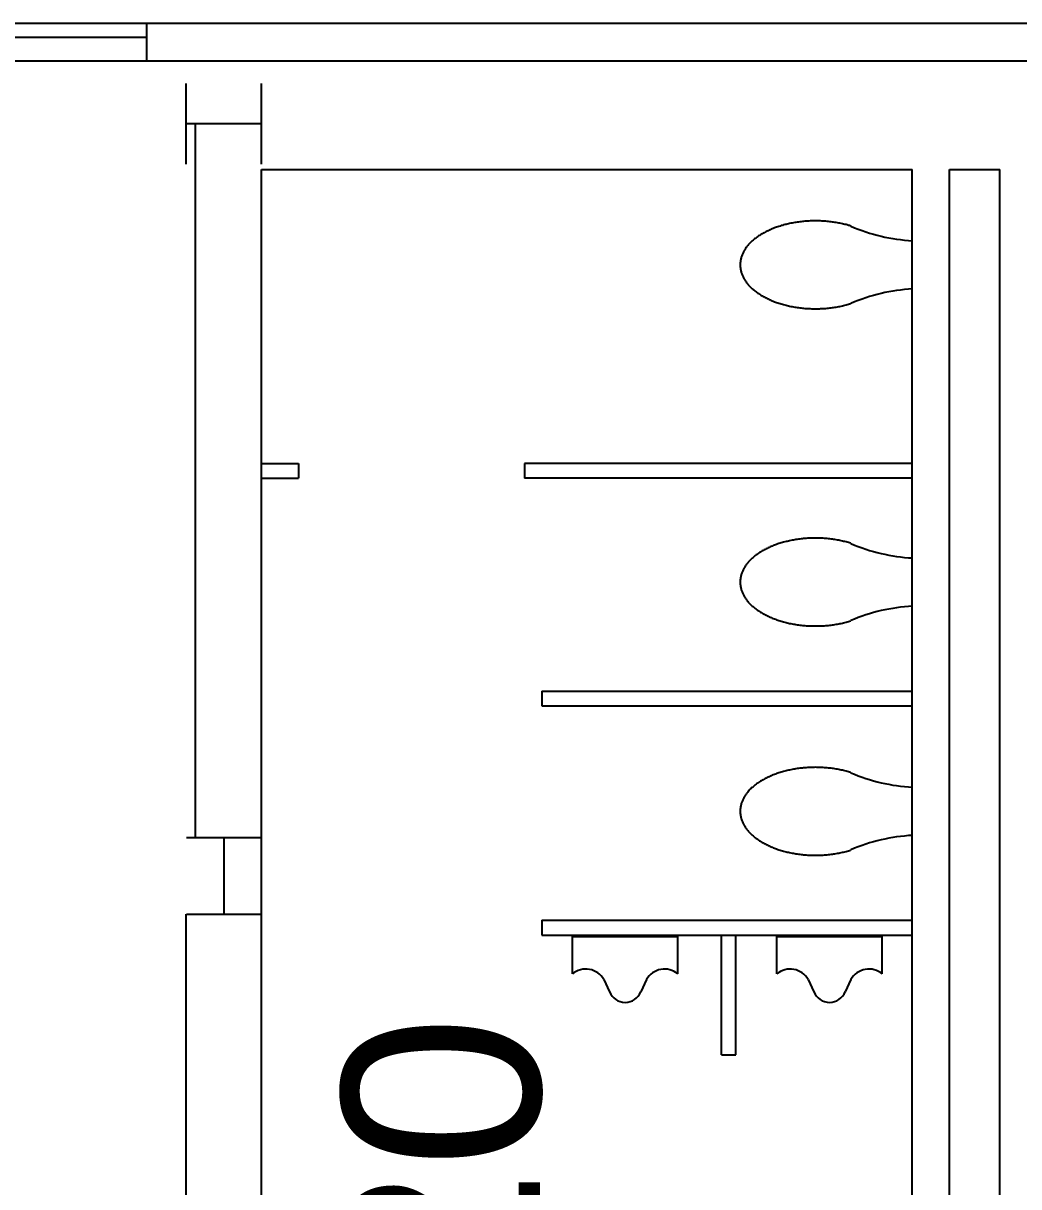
# Model space of a CAD drawing. Header units: inches. Extents: x -993 to 4309, y -3 to 2487.
# Drawn here: x 2327.3 to 2485.7, y 2302 to 2487.1 of the extents above; entities that cross this region are included whole.
import ezdxf

# ---------------------------------------------------------------- set-up
doc = ezdxf.new("R2010")
doc.units = ezdxf.units.IN
doc.header["$LTSCALE"] = 96
doc.header["$MEASUREMENT"] = 0
for name, color, linetype in [('A-GLAZ', 3, 'CONTINUOUS'), ('A-PFLR-TEXT', 3, 'CONTINUOUS'), ('A-WALL', 5, 'CONTINUOUS'), ('A-WALL-JAMB', 6, 'CONTINUOUS'), ('P-SANR-EQPM', 5, 'CONTINUOUS'), ('S-COLS', 6, 'CONTINUOUS')]:
    doc.layers.add(name, color=color, linetype=linetype)
doc.styles.get("Standard").update_dxf_attribs({"font": 'arial.ttf'})

msp = doc.modelspace()

# ---------------------------------------------------------------- linework, layer by layer
at = {"layer": 'A-GLAZ'}
msp.add_line((1626.51, 2484.91), (2346.99, 2484.91), dxfattribs=at)
at = {"layer": 'A-WALL'}
for p, q in [((-538.82, 2487.14), (2615.21, 2487.14)), ((-538.82, 2481.14), (2609.21, 2481.14)), ((2354.69, 2357.55), (2354.69, 2471.14)), ((2365.21, 2092.4), (2365.21, 2463.85)), ((2365.21, 2463.85), (2468.77, 2463.85)), ((2468.77, 2256.67), (2468.77, 2463.85)), ((2474.71, 2212.14), (2474.71, 2463.85)), ((2474.71, 2463.85), (2482.71, 2463.85)), ((2482.71, 2212.14), (2482.71, 2463.85)), ((2353.21, 2235.7), (2353.21, 2345.35))]:
    msp.add_line(p, q, dxfattribs=at)
at = {"layer": 'A-WALL-JAMB'}
msp.add_line((2346.99, 2481.14), (2346.99, 2487.14), dxfattribs=at)
at = {"layer": 'P-SANR-EQPM'}
for p, q in [((2448.87, 2455.18), (2448.68, 2455.14)), ((2449.07, 2455.23), (2448.87, 2455.18)), ((2449.26, 2455.27), (2449.07, 2455.23)), ((2449.46, 2455.31), (2449.26, 2455.27)), ((2449.66, 2455.35), (2449.46, 2455.31)), ((2449.86, 2455.39), (2449.66, 2455.35)), ((2450.06, 2455.42), (2449.86, 2455.39)), ((2450.26, 2455.45), (2450.06, 2455.42)), ((2450.46, 2455.49), (2450.26, 2455.45)), ((2450.66, 2455.51), (2450.46, 2455.49)), ((2450.87, 2455.54), (2450.66, 2455.51)), ((2451.07, 2455.56), (2450.87, 2455.54)), ((2451.28, 2455.59), (2451.07, 2455.56)), ((2451.48, 2455.61), (2451.28, 2455.59)), ((2451.69, 2455.62), (2451.48, 2455.61)), ((2451.9, 2455.64), (2451.69, 2455.62)), ((2452.11, 2455.65), (2451.9, 2455.64)), ((2452.31, 2455.67), (2452.11, 2455.65)), ((2452.52, 2455.68), (2452.31, 2455.67)), ((2452.73, 2455.68), (2452.52, 2455.68)), ((2452.94, 2455.69), (2452.73, 2455.68)), ((2453.15, 2455.69), (2452.94, 2455.69)), ((2453.36, 2455.69), (2453.15, 2455.69)), ((2453.57, 2455.69), (2453.36, 2455.69)), ((2453.78, 2455.69), (2453.57, 2455.69)), ((2453.99, 2455.68), (2453.78, 2455.69)), ((2454.19, 2455.68), (2453.99, 2455.68)), ((2454.4, 2455.67), (2454.19, 2455.68)), ((2454.61, 2455.65), (2454.4, 2455.67)), ((2454.82, 2455.64), (2454.61, 2455.65)), ((2455.03, 2455.62), (2454.82, 2455.64)), ((2455.23, 2455.61), (2455.03, 2455.62)), ((2455.44, 2455.59), (2455.23, 2455.61)), ((2455.64, 2455.56), (2455.44, 2455.59)), ((2455.85, 2455.54), (2455.64, 2455.56)), ((2456.05, 2455.51), (2455.85, 2455.54)), ((2456.26, 2455.49), (2456.05, 2455.51)), ((2456.46, 2455.45), (2456.26, 2455.49)), ((2456.66, 2455.42), (2456.46, 2455.45)), ((2456.86, 2455.39), (2456.66, 2455.42)), ((2457.06, 2455.35), (2456.86, 2455.39)), ((2457.26, 2455.31), (2457.06, 2455.35)), ((2457.46, 2455.27), (2457.26, 2455.31)), ((2457.65, 2455.23), (2457.46, 2455.27)), ((2457.85, 2455.18), (2457.65, 2455.23)), ((2458.04, 2455.14), (2457.85, 2455.18)), ((2444.46, 2453.38), (2444.32, 2453.29)), ((2444.6, 2453.47), (2444.46, 2453.38)), ((2444.74, 2453.56), (2444.6, 2453.47)), ((2444.89, 2453.64), (2444.74, 2453.56)), ((2445.04, 2453.73), (2444.89, 2453.64)), ((2445.19, 2453.81), (2445.04, 2453.73)), ((2445.34, 2453.9), (2445.19, 2453.81)), ((2445.5, 2453.98), (2445.34, 2453.9)), ((2445.66, 2454.06), (2445.5, 2453.98)), ((2445.82, 2454.13), (2445.66, 2454.06)), ((2445.98, 2454.21), (2445.82, 2454.13)), ((2446.15, 2454.28), (2445.98, 2454.21)), ((2446.32, 2454.36), (2446.15, 2454.28)), ((2446.49, 2454.43), (2446.32, 2454.36)), ((2446.66, 2454.5), (2446.49, 2454.43)), ((2446.83, 2454.56), (2446.66, 2454.5)), ((2447.01, 2454.63), (2446.83, 2454.56)), ((2447.19, 2454.69), (2447.01, 2454.63)), ((2447.37, 2454.76), (2447.19, 2454.69)), ((2447.55, 2454.82), (2447.37, 2454.76)), ((2447.73, 2454.87), (2447.55, 2454.82)), ((2447.92, 2454.93), (2447.73, 2454.87)), ((2448.11, 2454.98), (2447.92, 2454.93)), ((2448.3, 2455.04), (2448.11, 2454.98)), ((2448.49, 2455.09), (2448.3, 2455.04)), ((2448.68, 2455.14), (2448.49, 2455.09)), ((2458.23, 2455.09), (2458.04, 2455.14)), ((2458.42, 2455.04), (2458.23, 2455.09)), ((2458.61, 2454.98), (2458.42, 2455.04)), ((2458.8, 2454.93), (2458.61, 2454.98)), ((2458.98, 2454.87), (2458.8, 2454.93)), ((2458.99, 2454.87), (2458.98, 2454.87)), ((2442.41, 2451.54), (2442.33, 2451.43)), ((2442.5, 2451.65), (2442.41, 2451.54)), ((2442.59, 2451.76), (2442.5, 2451.65)), ((2442.68, 2451.87), (2442.59, 2451.76)), ((2442.78, 2451.98), (2442.68, 2451.87)), ((2442.88, 2452.09), (2442.78, 2451.98)), ((2442.98, 2452.2), (2442.88, 2452.09)), ((2443.09, 2452.3), (2442.98, 2452.2)), ((2443.2, 2452.4), (2443.09, 2452.3)), ((2443.31, 2452.51), (2443.2, 2452.4)), ((2443.43, 2452.61), (2443.31, 2452.51)), ((2443.55, 2452.71), (2443.43, 2452.61)), ((2443.67, 2452.81), (2443.55, 2452.71)), ((2443.79, 2452.91), (2443.67, 2452.81)), ((2443.92, 2453), (2443.79, 2452.91)), ((2444.05, 2453.1), (2443.92, 2453)), ((2444.18, 2453.19), (2444.05, 2453.1)), ((2444.32, 2453.29), (2444.18, 2453.19)), ((2441.5, 2449.67), (2441.47, 2449.55)), ((2441.53, 2449.79), (2441.5, 2449.67)), ((2441.56, 2449.91), (2441.53, 2449.79)), ((2441.6, 2450.03), (2441.56, 2449.91)), ((2441.64, 2450.15), (2441.6, 2450.03)), ((2441.69, 2450.27), (2441.64, 2450.15)), ((2441.73, 2450.39), (2441.69, 2450.27)), ((2441.79, 2450.51), (2441.73, 2450.39)), ((2441.84, 2450.63), (2441.79, 2450.51)), ((2441.9, 2450.74), (2441.84, 2450.63)), ((2441.97, 2450.86), (2441.9, 2450.74)), ((2442.03, 2450.98), (2441.97, 2450.86)), ((2442.1, 2451.09), (2442.03, 2450.98)), ((2442.17, 2451.2), (2442.1, 2451.09)), ((2442.25, 2451.32), (2442.17, 2451.2)), ((2442.33, 2451.43), (2442.25, 2451.32)), ((2441.39, 2448.94), (2441.38, 2448.82)), ((2441.38, 2448.82), (2441.38, 2448.7)), ((2441.38, 2448.7), (2441.38, 2448.58)), ((2441.38, 2448.58), (2441.39, 2448.45)), ((2441.4, 2449.06), (2441.39, 2448.94)), ((2441.39, 2448.45), (2441.4, 2448.33)), ((2441.41, 2449.19), (2441.4, 2449.06)), ((2441.4, 2448.33), (2441.41, 2448.21)), ((2441.42, 2449.31), (2441.41, 2449.19)), ((2441.41, 2448.21), (2441.42, 2448.09)), ((2441.44, 2449.43), (2441.42, 2449.31)), ((2441.42, 2448.09), (2441.44, 2447.97)), ((2441.47, 2449.55), (2441.44, 2449.43)), ((2441.44, 2447.97), (2441.47, 2447.85)), ((2441.47, 2447.85), (2441.5, 2447.72)), ((2441.5, 2447.72), (2441.53, 2447.6)), ((2441.53, 2447.6), (2441.56, 2447.48)), ((2441.56, 2447.48), (2441.6, 2447.36)), ((2441.6, 2447.36), (2441.64, 2447.24)), ((2441.64, 2447.24), (2441.69, 2447.12)), ((2441.69, 2447.12), (2441.73, 2447.01)), ((2441.73, 2447.01), (2441.79, 2446.89)), ((2441.79, 2446.89), (2441.84, 2446.77)), ((2441.84, 2446.77), (2441.9, 2446.65)), ((2441.9, 2446.65), (2441.97, 2446.54)), ((2441.97, 2446.54), (2442.03, 2446.42)), ((2442.03, 2446.42), (2442.1, 2446.31)), ((2442.1, 2446.31), (2442.17, 2446.19)), ((2442.17, 2446.19), (2442.25, 2446.08)), ((2442.25, 2446.08), (2442.33, 2445.97)), ((2442.33, 2445.97), (2442.41, 2445.85)), ((2442.41, 2445.85), (2442.5, 2445.74)), ((2442.5, 2445.74), (2442.59, 2445.63)), ((2442.59, 2445.63), (2442.68, 2445.52)), ((2442.68, 2445.52), (2442.78, 2445.41)), ((2442.78, 2445.41), (2442.88, 2445.31)), ((2442.88, 2445.31), (2442.98, 2445.2)), ((2442.98, 2445.2), (2443.09, 2445.1)), ((2443.09, 2445.1), (2443.2, 2444.99)), ((2443.2, 2444.99), (2443.31, 2444.89)), ((2443.31, 2444.89), (2443.43, 2444.79)), ((2443.43, 2444.79), (2443.55, 2444.69)), ((2443.55, 2444.69), (2443.67, 2444.59)), ((2443.67, 2444.59), (2443.79, 2444.49)), ((2443.79, 2444.49), (2443.92, 2444.39)), ((2443.92, 2444.39), (2444.05, 2444.3)), ((2444.05, 2444.3), (2444.18, 2444.2)), ((2444.18, 2444.2), (2444.32, 2444.11)), ((2444.32, 2444.11), (2444.46, 2444.02)), ((2444.46, 2444.02), (2444.6, 2443.93)), ((2444.6, 2443.93), (2444.74, 2443.84)), ((2444.74, 2443.84), (2444.89, 2443.75)), ((2444.89, 2443.75), (2445.04, 2443.67)), ((2445.04, 2443.67), (2445.19, 2443.58)), ((2445.19, 2443.58), (2445.34, 2443.5)), ((2445.34, 2443.5), (2445.5, 2443.42)), ((2445.5, 2443.42), (2445.66, 2443.34)), ((2445.66, 2443.34), (2445.82, 2443.26)), ((2445.82, 2443.26), (2445.98, 2443.19)), ((2445.98, 2443.19), (2446.15, 2443.11)), ((2446.15, 2443.11), (2446.32, 2443.04)), ((2446.32, 2443.04), (2446.49, 2442.97)), ((2446.49, 2442.97), (2446.66, 2442.9)), ((2446.66, 2442.9), (2446.83, 2442.83)), ((2446.83, 2442.83), (2447.01, 2442.77)), ((2447.01, 2442.77), (2447.19, 2442.7)), ((2447.19, 2442.7), (2447.37, 2442.64)), ((2447.37, 2442.64), (2447.55, 2442.58)), ((2447.55, 2442.58), (2447.73, 2442.52)), ((2447.73, 2442.52), (2447.92, 2442.47)), ((2447.92, 2442.47), (2448.11, 2442.41)), ((2448.11, 2442.41), (2448.3, 2442.36)), ((2448.3, 2442.36), (2448.49, 2442.31)), ((2448.49, 2442.31), (2448.68, 2442.26)), ((2448.68, 2442.26), (2448.87, 2442.21)), ((2448.87, 2442.21), (2449.07, 2442.17)), ((2457.65, 2442.17), (2457.85, 2442.21)), ((2457.85, 2442.21), (2458.04, 2442.26)), ((2458.04, 2442.26), (2458.23, 2442.31)), ((2458.23, 2442.31), (2458.42, 2442.36)), ((2458.42, 2442.36), (2458.61, 2442.41)), ((2458.61, 2442.41), (2458.8, 2442.47)), ((2458.8, 2442.47), (2458.98, 2442.52)), ((2449.07, 2442.17), (2449.26, 2442.13)), ((2449.26, 2442.13), (2449.46, 2442.08)), ((2449.46, 2442.08), (2449.66, 2442.05)), ((2449.66, 2442.05), (2449.86, 2442.01)), ((2449.86, 2442.01), (2450.06, 2441.97)), ((2450.06, 2441.97), (2450.26, 2441.94)), ((2450.26, 2441.94), (2450.46, 2441.91)), ((2450.46, 2441.91), (2450.66, 2441.88)), ((2450.66, 2441.88), (2450.87, 2441.86)), ((2450.87, 2441.86), (2451.07, 2441.83)), ((2451.07, 2441.83), (2451.28, 2441.81)), ((2451.28, 2441.81), (2451.48, 2441.79)), ((2451.48, 2441.79), (2451.69, 2441.77)), ((2451.69, 2441.77), (2451.9, 2441.76)), ((2451.9, 2441.76), (2452.11, 2441.74)), ((2452.11, 2441.74), (2452.31, 2441.73)), ((2452.31, 2441.73), (2452.52, 2441.72)), ((2452.52, 2441.72), (2452.73, 2441.71)), ((2452.73, 2441.71), (2452.94, 2441.71)), ((2452.94, 2441.71), (2453.15, 2441.7)), ((2453.15, 2441.7), (2453.36, 2441.7)), ((2453.36, 2441.7), (2453.57, 2441.7)), ((2453.57, 2441.7), (2453.78, 2441.71)), ((2453.78, 2441.71), (2453.99, 2441.71)), ((2453.99, 2441.71), (2454.19, 2441.72)), ((2454.19, 2441.72), (2454.4, 2441.73)), ((2454.4, 2441.73), (2454.61, 2441.74)), ((2454.61, 2441.74), (2454.82, 2441.76)), ((2454.82, 2441.76), (2455.03, 2441.77)), ((2455.03, 2441.77), (2455.23, 2441.79)), ((2455.23, 2441.79), (2455.44, 2441.81)), ((2455.44, 2441.81), (2455.64, 2441.83)), ((2455.64, 2441.83), (2455.85, 2441.86)), ((2455.85, 2441.86), (2456.05, 2441.88)), ((2456.05, 2441.88), (2456.26, 2441.91)), ((2456.26, 2441.91), (2456.46, 2441.94)), ((2456.46, 2441.94), (2456.66, 2441.97)), ((2456.66, 2441.97), (2456.86, 2442.01)), ((2456.86, 2442.01), (2457.06, 2442.05)), ((2457.06, 2442.05), (2457.26, 2442.08)), ((2457.26, 2442.08), (2457.46, 2442.13)), ((2457.46, 2442.13), (2457.65, 2442.17)), ((2365.21, 2417.07), (2371.08, 2417.07)), ((2371.08, 2417.07), (2371.08, 2414.72)), ((2407.08, 2417.07), (2407.08, 2414.72)), ((2468.77, 2417.07), (2407.08, 2417.07)), ((2365.21, 2414.72), (2371.08, 2414.72)), ((2468.77, 2414.72), (2407.08, 2414.72)), ((2452.31, 2405.18), (2452.11, 2405.17)), ((2452.52, 2405.19), (2452.31, 2405.18)), ((2452.73, 2405.19), (2452.52, 2405.19)), ((2452.94, 2405.2), (2452.73, 2405.19)), ((2453.15, 2405.2), (2452.94, 2405.2)), ((2453.36, 2405.2), (2453.15, 2405.2)), ((2453.57, 2405.2), (2453.36, 2405.2)), ((2453.78, 2405.2), (2453.57, 2405.2)), ((2453.99, 2405.19), (2453.78, 2405.2)), ((2454.19, 2405.19), (2453.99, 2405.19)), ((2454.4, 2405.18), (2454.19, 2405.19)), ((2454.61, 2405.17), (2454.4, 2405.18)), ((2445.19, 2403.33), (2445.04, 2403.24)), ((2445.34, 2403.41), (2445.19, 2403.33)), ((2445.5, 2403.49), (2445.34, 2403.41)), ((2445.66, 2403.57), (2445.5, 2403.49)), ((2445.82, 2403.65), (2445.66, 2403.57)), ((2445.98, 2403.72), (2445.82, 2403.65)), ((2446.15, 2403.8), (2445.98, 2403.72)), ((2446.32, 2403.87), (2446.15, 2403.8)), ((2446.49, 2403.94), (2446.32, 2403.87)), ((2446.66, 2404.01), (2446.49, 2403.94)), ((2446.83, 2404.08), (2446.66, 2404.01)), ((2447.01, 2404.14), (2446.83, 2404.08)), ((2447.19, 2404.21), (2447.01, 2404.14)), ((2447.37, 2404.27), (2447.19, 2404.21)), ((2447.55, 2404.33), (2447.37, 2404.27)), ((2447.73, 2404.39), (2447.55, 2404.33)), ((2447.92, 2404.44), (2447.73, 2404.39)), ((2448.11, 2404.5), (2447.92, 2404.44)), ((2448.3, 2404.55), (2448.11, 2404.5)), ((2448.49, 2404.6), (2448.3, 2404.55)), ((2448.68, 2404.65), (2448.49, 2404.6)), ((2448.87, 2404.69), (2448.68, 2404.65)), ((2449.07, 2404.74), (2448.87, 2404.69)), ((2449.26, 2404.78), (2449.07, 2404.74)), ((2449.46, 2404.82), (2449.26, 2404.78)), ((2449.66, 2404.86), (2449.46, 2404.82)), ((2449.86, 2404.9), (2449.66, 2404.86)), ((2450.06, 2404.93), (2449.86, 2404.9)), ((2450.26, 2404.97), (2450.06, 2404.93)), ((2450.46, 2405), (2450.26, 2404.97)), ((2450.66, 2405.02), (2450.46, 2405)), ((2450.87, 2405.05), (2450.66, 2405.02)), ((2451.07, 2405.08), (2450.87, 2405.05)), ((2451.28, 2405.1), (2451.07, 2405.08)), ((2451.48, 2405.12), (2451.28, 2405.1)), ((2451.69, 2405.14), (2451.48, 2405.12)), ((2451.9, 2405.15), (2451.69, 2405.14)), ((2452.11, 2405.17), (2451.9, 2405.15)), ((2454.82, 2405.15), (2454.61, 2405.17)), ((2455.03, 2405.14), (2454.82, 2405.15)), ((2455.23, 2405.12), (2455.03, 2405.14)), ((2455.44, 2405.1), (2455.23, 2405.12)), ((2455.64, 2405.08), (2455.44, 2405.1)), ((2455.85, 2405.05), (2455.64, 2405.08)), ((2456.05, 2405.02), (2455.85, 2405.05)), ((2456.26, 2405), (2456.05, 2405.02)), ((2456.46, 2404.97), (2456.26, 2405)), ((2456.66, 2404.93), (2456.46, 2404.97)), ((2456.86, 2404.9), (2456.66, 2404.93)), ((2457.06, 2404.86), (2456.86, 2404.9)), ((2457.26, 2404.82), (2457.06, 2404.86)), ((2457.46, 2404.78), (2457.26, 2404.82)), ((2457.65, 2404.74), (2457.46, 2404.78)), ((2457.85, 2404.69), (2457.65, 2404.74)), ((2458.04, 2404.65), (2457.85, 2404.69)), ((2458.23, 2404.6), (2458.04, 2404.65)), ((2458.42, 2404.55), (2458.23, 2404.6)), ((2458.61, 2404.5), (2458.42, 2404.55)), ((2458.8, 2404.44), (2458.61, 2404.5)), ((2458.98, 2404.39), (2458.8, 2404.44)), ((2458.99, 2404.38), (2458.98, 2404.39)), ((2442.78, 2401.49), (2442.68, 2401.39)), ((2442.88, 2401.6), (2442.78, 2401.49)), ((2442.98, 2401.71), (2442.88, 2401.6)), ((2443.09, 2401.81), (2442.98, 2401.71)), ((2443.2, 2401.92), (2443.09, 2401.81)), ((2443.31, 2402.02), (2443.2, 2401.92)), ((2443.43, 2402.12), (2443.31, 2402.02)), ((2443.55, 2402.22), (2443.43, 2402.12)), ((2443.67, 2402.32), (2443.55, 2402.22)), ((2443.79, 2402.42), (2443.67, 2402.32)), ((2443.92, 2402.52), (2443.79, 2402.42)), ((2444.05, 2402.61), (2443.92, 2402.52)), ((2444.18, 2402.71), (2444.05, 2402.61)), ((2444.32, 2402.8), (2444.18, 2402.71)), ((2444.46, 2402.89), (2444.32, 2402.8)), ((2444.6, 2402.98), (2444.46, 2402.89)), ((2444.74, 2403.07), (2444.6, 2402.98)), ((2444.89, 2403.16), (2444.74, 2403.07)), ((2445.04, 2403.24), (2444.89, 2403.16)), ((2441.64, 2399.66), (2441.6, 2399.54)), ((2441.69, 2399.78), (2441.64, 2399.66)), ((2441.73, 2399.9), (2441.69, 2399.78)), ((2441.79, 2400.02), (2441.73, 2399.9)), ((2441.84, 2400.14), (2441.79, 2400.02)), ((2441.9, 2400.25), (2441.84, 2400.14)), ((2441.97, 2400.37), (2441.9, 2400.25)), ((2442.03, 2400.49), (2441.97, 2400.37)), ((2442.1, 2400.6), (2442.03, 2400.49)), ((2442.17, 2400.72), (2442.1, 2400.6)), ((2442.25, 2400.83), (2442.17, 2400.72)), ((2442.33, 2400.94), (2442.25, 2400.83)), ((2442.41, 2401.05), (2442.33, 2400.94)), ((2442.5, 2401.17), (2442.41, 2401.05)), ((2442.59, 2401.28), (2442.5, 2401.17)), ((2442.68, 2401.39), (2442.59, 2401.28)), ((2441.39, 2398.45), (2441.38, 2398.33)), ((2441.38, 2398.33), (2441.38, 2398.21)), ((2441.38, 2398.21), (2441.38, 2398.09)), ((2441.38, 2398.09), (2441.39, 2397.97)), ((2441.4, 2398.58), (2441.39, 2398.45)), ((2441.39, 2397.97), (2441.4, 2397.84)), ((2441.41, 2398.7), (2441.4, 2398.58)), ((2441.4, 2397.84), (2441.41, 2397.72)), ((2441.42, 2398.82), (2441.41, 2398.7)), ((2441.44, 2398.94), (2441.42, 2398.82)), ((2441.47, 2399.06), (2441.44, 2398.94)), ((2441.5, 2399.18), (2441.47, 2399.06)), ((2441.53, 2399.3), (2441.5, 2399.18)), ((2441.56, 2399.42), (2441.53, 2399.3)), ((2441.6, 2399.54), (2441.56, 2399.42)), ((2441.41, 2397.72), (2441.42, 2397.6)), ((2441.42, 2397.6), (2441.44, 2397.48)), ((2441.44, 2397.48), (2441.47, 2397.36)), ((2441.47, 2397.36), (2441.5, 2397.24)), ((2441.5, 2397.24), (2441.53, 2397.12)), ((2441.53, 2397.12), (2441.56, 2397)), ((2441.56, 2397), (2441.6, 2396.88)), ((2441.6, 2396.88), (2441.64, 2396.76)), ((2441.64, 2396.76), (2441.69, 2396.64)), ((2441.69, 2396.64), (2441.73, 2396.52)), ((2441.73, 2396.52), (2441.79, 2396.4)), ((2441.79, 2396.4), (2441.84, 2396.28)), ((2441.84, 2396.28), (2441.9, 2396.16)), ((2441.9, 2396.16), (2441.97, 2396.05)), ((2441.97, 2396.05), (2442.03, 2395.93)), ((2442.03, 2395.93), (2442.1, 2395.82)), ((2442.1, 2395.82), (2442.17, 2395.7)), ((2442.17, 2395.7), (2442.25, 2395.59)), ((2442.25, 2395.59), (2442.33, 2395.48)), ((2442.33, 2395.48), (2442.41, 2395.36)), ((2442.41, 2395.36), (2442.5, 2395.25)), ((2442.5, 2395.25), (2442.59, 2395.14)), ((2442.59, 2395.14), (2442.68, 2395.03)), ((2442.68, 2395.03), (2442.78, 2394.93)), ((2442.78, 2394.93), (2442.88, 2394.82)), ((2442.88, 2394.82), (2442.98, 2394.71)), ((2442.98, 2394.71), (2443.09, 2394.61)), ((2443.09, 2394.61), (2443.2, 2394.5)), ((2443.2, 2394.5), (2443.31, 2394.4)), ((2443.31, 2394.4), (2443.43, 2394.3)), ((2443.43, 2394.3), (2443.55, 2394.2)), ((2443.55, 2394.2), (2443.67, 2394.1)), ((2443.67, 2394.1), (2443.79, 2394)), ((2443.79, 2394), (2443.92, 2393.9)), ((2443.92, 2393.9), (2444.05, 2393.81)), ((2444.05, 2393.81), (2444.18, 2393.71)), ((2444.18, 2393.71), (2444.32, 2393.62)), ((2444.32, 2393.62), (2444.46, 2393.53)), ((2444.46, 2393.53), (2444.6, 2393.44)), ((2444.6, 2393.44), (2444.74, 2393.35)), ((2444.74, 2393.35), (2444.89, 2393.26)), ((2444.89, 2393.26), (2445.04, 2393.18)), ((2445.04, 2393.18), (2445.19, 2393.09)), ((2445.19, 2393.09), (2445.34, 2393.01)), ((2445.34, 2393.01), (2445.5, 2392.93)), ((2445.5, 2392.93), (2445.66, 2392.85)), ((2445.66, 2392.85), (2445.82, 2392.77)), ((2445.82, 2392.77), (2445.98, 2392.7)), ((2445.98, 2392.7), (2446.15, 2392.62)), ((2446.15, 2392.62), (2446.32, 2392.55)), ((2446.32, 2392.55), (2446.49, 2392.48)), ((2446.49, 2392.48), (2446.66, 2392.41)), ((2446.66, 2392.41), (2446.83, 2392.34)), ((2446.83, 2392.34), (2447.01, 2392.28)), ((2447.01, 2392.28), (2447.19, 2392.21)), ((2447.19, 2392.21), (2447.37, 2392.15)), ((2447.37, 2392.15), (2447.55, 2392.09)), ((2447.55, 2392.09), (2447.73, 2392.03)), ((2447.73, 2392.03), (2447.92, 2391.98)), ((2447.92, 2391.98), (2448.11, 2391.92)), ((2448.11, 2391.92), (2448.3, 2391.87)), ((2448.3, 2391.87), (2448.49, 2391.82)), ((2448.49, 2391.82), (2448.68, 2391.77)), ((2448.68, 2391.77), (2448.87, 2391.72)), ((2448.87, 2391.72), (2449.07, 2391.68)), ((2449.07, 2391.68), (2449.26, 2391.64)), ((2449.26, 2391.64), (2449.46, 2391.6)), ((2449.46, 2391.6), (2449.66, 2391.56)), ((2449.66, 2391.56), (2449.86, 2391.52)), ((2449.86, 2391.52), (2450.06, 2391.49)), ((2450.06, 2391.49), (2450.26, 2391.45)), ((2450.26, 2391.45), (2450.46, 2391.42)), ((2450.46, 2391.42), (2450.66, 2391.39)), ((2450.66, 2391.39), (2450.87, 2391.37)), ((2450.87, 2391.37), (2451.07, 2391.34)), ((2451.07, 2391.34), (2451.28, 2391.32)), ((2451.28, 2391.32), (2451.48, 2391.3)), ((2451.48, 2391.3), (2451.69, 2391.28)), ((2451.69, 2391.28), (2451.9, 2391.27)), ((2451.9, 2391.27), (2452.11, 2391.25)), ((2452.11, 2391.25), (2452.31, 2391.24)), ((2452.31, 2391.24), (2452.52, 2391.23)), ((2452.52, 2391.23), (2452.73, 2391.22)), ((2452.73, 2391.22), (2452.94, 2391.22)), ((2452.94, 2391.22), (2453.15, 2391.22)), ((2453.15, 2391.22), (2453.36, 2391.22)), ((2453.36, 2391.22), (2453.57, 2391.22)), ((2453.57, 2391.22), (2453.78, 2391.22)), ((2453.78, 2391.22), (2453.99, 2391.22)), ((2453.99, 2391.22), (2454.19, 2391.23)), ((2454.19, 2391.23), (2454.4, 2391.24)), ((2454.4, 2391.24), (2454.61, 2391.25)), ((2454.61, 2391.25), (2454.82, 2391.27)), ((2454.82, 2391.27), (2455.03, 2391.28)), ((2455.03, 2391.28), (2455.23, 2391.3)), ((2455.23, 2391.3), (2455.44, 2391.32)), ((2455.44, 2391.32), (2455.64, 2391.34)), ((2455.64, 2391.34), (2455.85, 2391.37)), ((2455.85, 2391.37), (2456.05, 2391.39)), ((2456.05, 2391.39), (2456.26, 2391.42)), ((2456.26, 2391.42), (2456.46, 2391.45)), ((2456.46, 2391.45), (2456.66, 2391.49)), ((2456.66, 2391.49), (2456.86, 2391.52)), ((2456.86, 2391.52), (2457.06, 2391.56)), ((2457.06, 2391.56), (2457.26, 2391.6)), ((2457.26, 2391.6), (2457.46, 2391.64)), ((2457.46, 2391.64), (2457.65, 2391.68)), ((2457.65, 2391.68), (2457.85, 2391.72)), ((2457.85, 2391.72), (2458.04, 2391.77)), ((2458.04, 2391.77), (2458.23, 2391.82)), ((2458.23, 2391.82), (2458.42, 2391.87)), ((2458.42, 2391.87), (2458.61, 2391.92)), ((2458.61, 2391.92), (2458.8, 2391.98)), ((2458.8, 2391.98), (2458.98, 2392.03)), ((2409.82, 2380.86), (2468.77, 2380.86)), ((2409.82, 2380.86), (2409.82, 2378.5)), ((2409.82, 2378.5), (2468.77, 2378.5)), ((2448.68, 2368.17), (2448.49, 2368.12)), ((2448.87, 2368.22), (2448.68, 2368.17)), ((2449.07, 2368.26), (2448.87, 2368.22)), ((2449.26, 2368.3), (2449.07, 2368.26)), ((2449.46, 2368.34), (2449.26, 2368.3)), ((2449.66, 2368.38), (2449.46, 2368.34)), ((2449.86, 2368.42), (2449.66, 2368.38)), ((2450.06, 2368.45), (2449.86, 2368.42)), ((2450.26, 2368.49), (2450.06, 2368.45)), ((2450.46, 2368.52), (2450.26, 2368.49)), ((2450.66, 2368.55), (2450.46, 2368.52)), ((2450.87, 2368.57), (2450.66, 2368.55)), ((2451.07, 2368.6), (2450.87, 2368.57)), ((2451.28, 2368.62), (2451.07, 2368.6)), ((2451.48, 2368.64), (2451.28, 2368.62)), ((2451.69, 2368.66), (2451.48, 2368.64)), ((2451.9, 2368.67), (2451.69, 2368.66)), ((2452.11, 2368.69), (2451.9, 2368.67)), ((2452.31, 2368.7), (2452.11, 2368.69)), ((2452.52, 2368.71), (2452.31, 2368.7)), ((2452.73, 2368.72), (2452.52, 2368.71)), ((2452.94, 2368.72), (2452.73, 2368.72)), ((2453.15, 2368.72), (2452.94, 2368.72)), ((2453.36, 2368.73), (2453.15, 2368.72)), ((2453.57, 2368.72), (2453.36, 2368.73)), ((2453.78, 2368.72), (2453.57, 2368.72)), ((2453.99, 2368.72), (2453.78, 2368.72)), ((2454.19, 2368.71), (2453.99, 2368.72)), ((2454.4, 2368.7), (2454.19, 2368.71)), ((2454.61, 2368.69), (2454.4, 2368.7)), ((2454.82, 2368.67), (2454.61, 2368.69)), ((2455.03, 2368.66), (2454.82, 2368.67)), ((2455.23, 2368.64), (2455.03, 2368.66)), ((2455.44, 2368.62), (2455.23, 2368.64)), ((2455.64, 2368.6), (2455.44, 2368.62)), ((2455.85, 2368.57), (2455.64, 2368.6)), ((2456.05, 2368.55), (2455.85, 2368.57)), ((2456.26, 2368.52), (2456.05, 2368.55)), ((2456.46, 2368.49), (2456.26, 2368.52)), ((2456.66, 2368.45), (2456.46, 2368.49)), ((2456.86, 2368.42), (2456.66, 2368.45)), ((2457.06, 2368.38), (2456.86, 2368.42)), ((2457.26, 2368.34), (2457.06, 2368.38)), ((2457.46, 2368.3), (2457.26, 2368.34)), ((2457.65, 2368.26), (2457.46, 2368.3)), ((2457.85, 2368.22), (2457.65, 2368.26)), ((2458.04, 2368.17), (2457.85, 2368.22)), ((2458.23, 2368.12), (2458.04, 2368.17)), ((2444.32, 2366.32), (2444.18, 2366.23)), ((2444.46, 2366.41), (2444.32, 2366.32)), ((2444.6, 2366.5), (2444.46, 2366.41)), ((2444.74, 2366.59), (2444.6, 2366.5)), ((2444.89, 2366.68), (2444.74, 2366.59)), ((2445.04, 2366.76), (2444.89, 2366.68)), ((2445.19, 2366.85), (2445.04, 2366.76)), ((2445.34, 2366.93), (2445.19, 2366.85)), ((2445.5, 2367.01), (2445.34, 2366.93)), ((2445.66, 2367.09), (2445.5, 2367.01)), ((2445.82, 2367.17), (2445.66, 2367.09)), ((2445.98, 2367.24), (2445.82, 2367.17)), ((2446.15, 2367.32), (2445.98, 2367.24)), ((2446.32, 2367.39), (2446.15, 2367.32)), ((2446.49, 2367.46), (2446.32, 2367.39)), ((2446.66, 2367.53), (2446.49, 2367.46)), ((2446.83, 2367.6), (2446.66, 2367.53)), ((2447.01, 2367.66), (2446.83, 2367.6)), ((2447.19, 2367.73), (2447.01, 2367.66)), ((2447.37, 2367.79), (2447.19, 2367.73)), ((2447.55, 2367.85), (2447.37, 2367.79)), ((2447.73, 2367.91), (2447.55, 2367.85)), ((2447.92, 2367.96), (2447.73, 2367.91)), ((2448.11, 2368.02), (2447.92, 2367.96)), ((2448.3, 2368.07), (2448.11, 2368.02)), ((2448.49, 2368.12), (2448.3, 2368.07)), ((2458.42, 2368.07), (2458.23, 2368.12)), ((2458.61, 2368.02), (2458.42, 2368.07)), ((2458.8, 2367.96), (2458.61, 2368.02)), ((2458.98, 2367.91), (2458.8, 2367.96)), ((2458.99, 2367.9), (2458.98, 2367.91)), ((2442.33, 2364.46), (2442.25, 2364.35)), ((2442.41, 2364.58), (2442.33, 2364.46)), ((2442.5, 2364.69), (2442.41, 2364.58)), ((2442.59, 2364.8), (2442.5, 2364.69)), ((2442.68, 2364.91), (2442.59, 2364.8)), ((2442.78, 2365.01), (2442.68, 2364.91)), ((2442.88, 2365.12), (2442.78, 2365.01)), ((2442.98, 2365.23), (2442.88, 2365.12)), ((2443.09, 2365.33), (2442.98, 2365.23)), ((2443.2, 2365.44), (2443.09, 2365.33)), ((2443.31, 2365.54), (2443.2, 2365.44)), ((2443.43, 2365.64), (2443.31, 2365.54)), ((2443.55, 2365.74), (2443.43, 2365.64)), ((2443.67, 2365.84), (2443.55, 2365.74)), ((2443.79, 2365.94), (2443.67, 2365.84)), ((2443.92, 2366.04), (2443.79, 2365.94)), ((2444.05, 2366.13), (2443.92, 2366.04)), ((2444.18, 2366.23), (2444.05, 2366.13)), ((2441.5, 2362.7), (2441.47, 2362.58)), ((2441.53, 2362.82), (2441.5, 2362.7)), ((2441.56, 2362.95), (2441.53, 2362.82)), ((2441.6, 2363.07), (2441.56, 2362.95)), ((2441.64, 2363.18), (2441.6, 2363.07)), ((2441.69, 2363.3), (2441.64, 2363.18)), ((2441.73, 2363.42), (2441.69, 2363.3)), ((2441.79, 2363.54), (2441.73, 2363.42)), ((2441.84, 2363.66), (2441.79, 2363.54)), ((2441.9, 2363.78), (2441.84, 2363.66)), ((2441.97, 2363.89), (2441.9, 2363.78)), ((2442.03, 2364.01), (2441.97, 2363.89)), ((2442.1, 2364.12), (2442.03, 2364.01)), ((2442.17, 2364.24), (2442.1, 2364.12)), ((2442.25, 2364.35), (2442.17, 2364.24)), ((2441.39, 2361.97), (2441.38, 2361.85)), ((2441.38, 2361.85), (2441.38, 2361.73)), ((2441.38, 2361.73), (2441.38, 2361.61)), ((2441.38, 2361.61), (2441.39, 2361.49)), ((2441.4, 2362.1), (2441.39, 2361.97)), ((2441.39, 2361.49), (2441.4, 2361.36)), ((2441.41, 2362.22), (2441.4, 2362.1)), ((2441.4, 2361.36), (2441.41, 2361.24)), ((2441.42, 2362.34), (2441.41, 2362.22)), ((2441.41, 2361.24), (2441.42, 2361.12)), ((2441.44, 2362.46), (2441.42, 2362.34)), ((2441.42, 2361.12), (2441.44, 2361)), ((2441.47, 2362.58), (2441.44, 2362.46)), ((2441.44, 2361), (2441.47, 2360.88)), ((2441.47, 2360.88), (2441.5, 2360.76)), ((2441.5, 2360.76), (2441.53, 2360.64)), ((2441.53, 2360.64), (2441.56, 2360.52)), ((2441.56, 2360.52), (2441.6, 2360.4)), ((2441.6, 2360.4), (2441.64, 2360.28)), ((2441.64, 2360.28), (2441.69, 2360.16)), ((2441.69, 2360.16), (2441.73, 2360.04)), ((2441.73, 2360.04), (2441.79, 2359.92)), ((2441.79, 2359.92), (2441.84, 2359.8)), ((2441.84, 2359.8), (2441.9, 2359.69)), ((2441.9, 2359.69), (2441.97, 2359.57)), ((2441.97, 2359.57), (2442.03, 2359.45)), ((2442.03, 2359.45), (2442.1, 2359.34)), ((2442.1, 2359.34), (2442.17, 2359.22)), ((2442.17, 2359.22), (2442.25, 2359.11)), ((2442.25, 2359.11), (2442.33, 2359)), ((2442.33, 2359), (2442.41, 2358.89)), ((2442.41, 2358.89), (2442.5, 2358.77)), ((2442.5, 2358.77), (2442.59, 2358.66)), ((2442.59, 2358.66), (2442.68, 2358.56)), ((2442.68, 2358.56), (2442.78, 2358.45)), ((2442.78, 2358.45), (2442.88, 2358.34)), ((2442.88, 2358.34), (2442.98, 2358.23)), ((2442.98, 2358.23), (2443.09, 2358.13)), ((2443.09, 2358.13), (2443.2, 2358.02)), ((2443.2, 2358.02), (2443.31, 2357.92)), ((2443.31, 2357.92), (2443.43, 2357.82)), ((2443.43, 2357.82), (2443.55, 2357.72)), ((2443.55, 2357.72), (2443.67, 2357.62)), ((2443.67, 2357.62), (2443.79, 2357.52)), ((2443.79, 2357.52), (2443.92, 2357.42)), ((2443.92, 2357.42), (2444.05, 2357.33)), ((2444.05, 2357.33), (2444.18, 2357.23)), ((2444.18, 2357.23), (2444.32, 2357.14)), ((2444.32, 2357.14), (2444.46, 2357.05)), ((2444.46, 2357.05), (2444.6, 2356.96)), ((2444.6, 2356.96), (2444.74, 2356.87)), ((2444.74, 2356.87), (2444.89, 2356.78)), ((2444.89, 2356.78), (2445.04, 2356.7)), ((2445.04, 2356.7), (2445.19, 2356.62)), ((2445.19, 2356.62), (2445.34, 2356.53)), ((2445.34, 2356.53), (2445.5, 2356.45)), ((2445.5, 2356.45), (2445.66, 2356.37)), ((2445.66, 2356.37), (2445.82, 2356.29)), ((2445.82, 2356.29), (2445.98, 2356.22)), ((2445.98, 2356.22), (2446.15, 2356.14)), ((2446.15, 2356.14), (2446.32, 2356.07)), ((2446.32, 2356.07), (2446.49, 2356)), ((2446.49, 2356), (2446.66, 2355.93)), ((2446.66, 2355.93), (2446.83, 2355.86)), ((2446.83, 2355.86), (2447.01, 2355.8)), ((2447.01, 2355.8), (2447.19, 2355.74)), ((2447.19, 2355.74), (2447.37, 2355.67)), ((2447.37, 2355.67), (2447.55, 2355.61)), ((2447.55, 2355.61), (2447.73, 2355.55)), ((2447.73, 2355.55), (2447.92, 2355.5)), ((2447.92, 2355.5), (2448.11, 2355.44)), ((2448.11, 2355.44), (2448.3, 2355.39)), ((2448.3, 2355.39), (2448.49, 2355.34)), ((2448.49, 2355.34), (2448.68, 2355.29)), ((2448.68, 2355.29), (2448.87, 2355.25)), ((2448.87, 2355.25), (2449.07, 2355.2)), ((2449.07, 2355.2), (2449.26, 2355.16)), ((2457.46, 2355.16), (2457.65, 2355.2)), ((2457.65, 2355.2), (2457.85, 2355.25)), ((2457.85, 2355.25), (2458.04, 2355.29)), ((2458.04, 2355.29), (2458.23, 2355.34)), ((2458.23, 2355.34), (2458.42, 2355.39)), ((2458.42, 2355.39), (2458.61, 2355.44)), ((2458.61, 2355.44), (2458.8, 2355.5)), ((2458.8, 2355.5), (2458.98, 2355.55)), ((2449.26, 2355.16), (2449.46, 2355.12)), ((2449.46, 2355.12), (2449.66, 2355.08)), ((2449.66, 2355.08), (2449.86, 2355.04)), ((2449.86, 2355.04), (2450.06, 2355.01)), ((2450.06, 2355.01), (2450.26, 2354.97)), ((2450.26, 2354.97), (2450.46, 2354.94)), ((2450.46, 2354.94), (2450.66, 2354.92)), ((2450.66, 2354.92), (2450.87, 2354.89)), ((2450.87, 2354.89), (2451.07, 2354.86)), ((2451.07, 2354.86), (2451.28, 2354.84)), ((2451.28, 2354.84), (2451.48, 2354.82)), ((2451.48, 2354.82), (2451.69, 2354.8)), ((2451.69, 2354.8), (2451.9, 2354.79)), ((2451.9, 2354.79), (2452.11, 2354.77)), ((2452.11, 2354.77), (2452.31, 2354.76)), ((2452.31, 2354.76), (2452.52, 2354.75)), ((2452.52, 2354.75), (2452.73, 2354.75)), ((2452.73, 2354.75), (2452.94, 2354.74)), ((2452.94, 2354.74), (2453.15, 2354.74)), ((2453.15, 2354.74), (2453.36, 2354.74)), ((2453.36, 2354.74), (2453.57, 2354.74)), ((2453.57, 2354.74), (2453.78, 2354.74)), ((2453.78, 2354.74), (2453.99, 2354.75)), ((2453.99, 2354.75), (2454.19, 2354.75)), ((2454.19, 2354.75), (2454.4, 2354.76)), ((2454.4, 2354.76), (2454.61, 2354.77)), ((2454.61, 2354.77), (2454.82, 2354.79)), ((2454.82, 2354.79), (2455.03, 2354.8)), ((2455.03, 2354.8), (2455.23, 2354.82)), ((2455.23, 2354.82), (2455.44, 2354.84)), ((2455.44, 2354.84), (2455.64, 2354.86)), ((2455.64, 2354.86), (2455.85, 2354.89)), ((2455.85, 2354.89), (2456.05, 2354.92)), ((2456.05, 2354.92), (2456.26, 2354.94)), ((2456.26, 2354.94), (2456.46, 2354.97)), ((2456.46, 2354.97), (2456.66, 2355.01)), ((2456.66, 2355.01), (2456.86, 2355.04)), ((2456.86, 2355.04), (2457.06, 2355.08)), ((2457.06, 2355.08), (2457.26, 2355.12)), ((2457.26, 2355.12), (2457.46, 2355.16)), ((2409.82, 2344.38), (2468.77, 2344.38)), ((2409.82, 2344.38), (2409.82, 2342.02)), ((2409.82, 2342.02), (2468.77, 2342.02)), ((2414.69, 2335.87), (2414.69, 2341.81)), ((2414.69, 2341.81), (2431.47, 2341.81)), ((2431.47, 2335.87), (2431.47, 2341.81)), ((2438.43, 2322.95), (2438.43, 2341.79)), ((2440.68, 2322.95), (2440.68, 2341.79)), ((2447.22, 2335.87), (2447.22, 2341.81)), ((2447.22, 2341.81), (2464, 2341.81)), ((2464, 2335.87), (2464, 2341.81)), ((2419.69, 2334.97), (2420.6, 2333)), ((2426.47, 2334.97), (2425.56, 2333)), ((2452.22, 2334.97), (2453.13, 2333)), ((2459, 2334.97), (2458.09, 2333)), ((2438.43, 2322.95), (2440.68, 2322.95))]:
    msp.add_line(p, q, dxfattribs=at)
for centre, radius, start, end in [((2470.38, 2481.31), 28.82, 246.7734, 266.8246), ((2470.38, 2416.08), 28.82, 93.1754, 113.2266), ((2470.38, 2430.82), 28.82, 246.7734, 266.8246), ((2470.38, 2365.6), 28.82, 93.1754, 113.2266), ((2470.38, 2394.34), 28.82, 246.7734, 266.8246), ((2470.38, 2329.12), 28.82, 93.1754, 113.2266), ((2416.81, 2333.28), 3.34, 30.3441, 129.2479), ((2429.35, 2333.28), 3.34, 50.7521, 149.6559), ((2449.33, 2333.28), 3.34, 30.3441, 129.2479), ((2461.88, 2333.28), 3.34, 50.7521, 149.6559), ((2423.08, 2333.99), 2.67, 201.7397, 338.2603), ((2455.61, 2333.99), 2.67, 201.7397, 338.2603)]:
    msp.add_arc(centre, radius, start, end, dxfattribs=at)
at = {"layer": 'S-COLS'}
for p, q in [((2353.19, 2477.55), (2353.19, 2464.72)), ((2365.23, 2464.72), (2365.23, 2477.55)), ((2365.23, 2471.14), (2353.19, 2471.14)), ((2353.26, 2357.55), (2365.26, 2357.55)), ((2359.21, 2357.55), (2359.21, 2345.35)), ((2353.26, 2345.35), (2365.26, 2345.35))]:
    msp.add_line(p, q, dxfattribs=at)

# ---------------------------------------------------------------- texts
at = {"layer": 'A-PFLR-TEXT'}
msp.add_text('MR220', height=31.5, rotation=90, dxfattribs=at).set_placement((2409.55, 2187.5))

doc.saveas('drawing.dxf')
